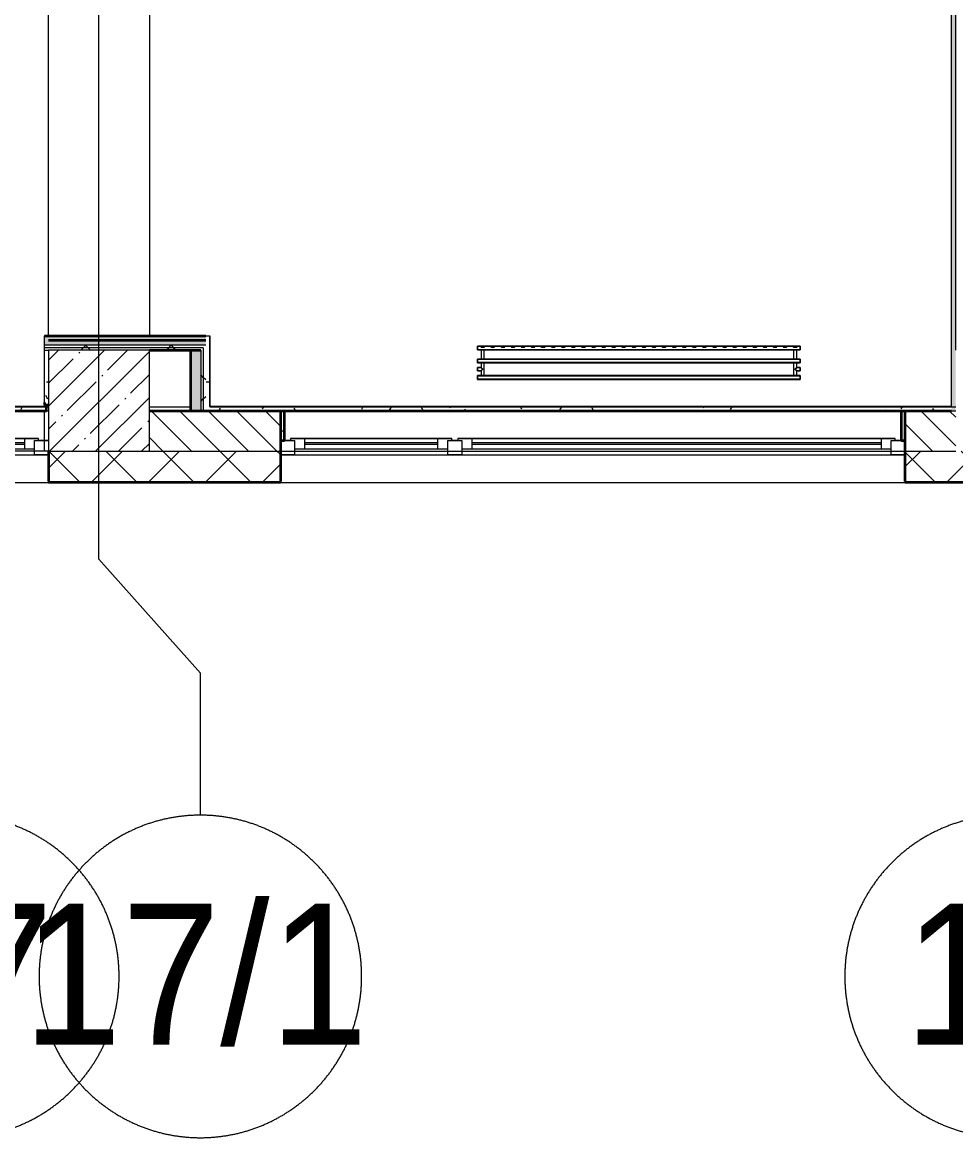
# Model space of a CAD drawing. Header units: millimetres. Extents: x 3914 to 443608, y -156176 to 78197.
# Drawn here: x 235744 to 240374, y -149484 to -143950 of the extents above; entities that cross this region are included whole.
import ezdxf

# ---------------------------------------------------------------- set-up
doc = ezdxf.new("R2010")
doc.units = ezdxf.units.MM
doc.linetypes.add('50_200_ШТРИХ_1Т_ш5_п1_п1_', pattern=[700, 500, -100, 0, -100])
for name, color, linetype, lineweight in [('A-FLOR', 7, 'Continuous', 9), ('A-GLAZ', 7, 'Continuous', 9), ('A-GLAZ-1', 7, 'Continuous', 5), ('A-WALL', 7, 'Continuous', 5), ('A-WALL-1', 7, 'Continuous', 35), ('I-WALL', 7, 'Continuous', 5), ('S-COLS', 7, 'Continuous', 9), ('S-COLS-1', 7, 'Continuous', 5), ('Оси', 7, 'Continuous', 9), ('Оси-1', 7, '50_200_ШТРИХ_1Т_ш5_п1_п1_', 9)]:
    doc.layers.add(name, color=color, linetype=linetype, lineweight=lineweight)
doc.layers.add('A-WALL-FNSH-1', color=9, linetype='Continuous', lineweight=5, true_color=0x808080)
doc.layers.add('M-EQPM-1', color=7, linetype='Continuous', lineweight=9, true_color=0xb2b2b2)
doc.styles.add('Arial', font='arial.ttf', dxfattribs={"width": 0.9, "height": 700})
pattern_1 = [(0, (174964.42, -145977.62), (243.84, 60.96), [20.117, -162.763, 20.117, -162.763, -975.36]), (0, (174964.42, -145977.62), (243.84, 60.96), [-365.76, 20.117, -345.643, 20.117, -162.763, -426.72]), (0, (174964.42, -145977.62), (243.84, 60.96), [-914.4, 20.117, -101.803, 20.117, -284.683]), (120, (175055.86, -145947.14), (-174.71291, 180.691634), [20.117, -162.763, 20.117, -162.763, -975.36]), (120, (175055.86, -145947.14), (-174.71291, 180.691634), [-365.76, 20.117, -345.643, 20.117, -162.763, -426.72]), (120, (175055.86, -145947.14), (-174.71291, 180.691634), [-914.4, 20.117, -101.803, 20.117, -284.683]), (240, (175086.34, -145825.22), (-69.12709, -241.651634), [20.117, -162.763, 20.117, -162.763, -975.36]), (240, (175086.34, -145825.22), (-69.12709, -241.651634), [-365.76, 20.117, -345.643, 20.117, -162.763, -426.72]), (240, (175086.34, -145825.22), (-69.12709, -241.651634), [-914.4, 20.117, -101.803, 20.117, -284.683])]
pattern_2 = [(45, (174964.42, -145977.62), (-212.132, 212.132), []), (135, (174964.42, -145977.62), (-212.132, -212.132), [])]

# ---------------------------------------------------------------- blocks, each defined once
blk = doc.blocks.new('radiator_prado_classic_z_tip_30_po exemplyaru - Classic Z Тип 30-500-V463-Объем проектирования 2 этажа')
at = {"layer": 'M-EQPM-1'}
for p, q in [((0, 228), (0, 210)), ((1600, 228), (0, 228)), ((0, 210), (0, 228)), ((0, 228), (12.5, 228)), ((12.5, 228), (37.5, 228)), ((37.5, 228), (12.5, 228)), ((12.5, 228), (37.5, 228)), ((12.5, 228), (17.5, 223)), ((12.5, 228), (17.5, 223)), ((32.5, 223), (17.5, 223)), ((17.5, 223), (32.5, 223)), ((32.5, 223), (37.5, 228)), ((37.5, 228), (32.5, 223)), ((37.5, 228), (62.5, 228)), ((62.5, 228), (87.5, 228)), ((87.5, 228), (62.5, 228)), ((62.5, 228), (87.5, 228)), ((62.5, 228), (67.5, 223)), ((62.5, 228), (67.5, 223)), ((82.5, 223), (67.5, 223)), ((67.5, 223), (82.5, 223)), ((82.5, 223), (87.5, 228)), ((87.5, 228), (82.5, 223)), ((87.5, 228), (112.5, 228)), ((112.5, 228), (137.5, 228)), ((137.5, 228), (112.5, 228)), ((112.5, 228), (137.5, 228)), ((112.5, 228), (117.5, 223)), ((112.5, 228), (117.5, 223)), ((132.5, 223), (117.5, 223)), ((117.5, 223), (132.5, 223)), ((132.5, 223), (137.5, 228)), ((137.5, 228), (132.5, 223)), ((137.5, 228), (162.5, 228)), ((162.5, 228), (187.5, 228)), ((187.5, 228), (162.5, 228)), ((162.5, 228), (187.5, 228)), ((162.5, 228), (167.5, 223)), ((162.5, 228), (167.5, 223)), ((182.5, 223), (167.5, 223)), ((167.5, 223), (182.5, 223)), ((182.5, 223), (187.5, 228)), ((187.5, 228), (182.5, 223)), ((187.5, 228), (212.5, 228)), ((212.5, 228), (237.5, 228)), ((237.5, 228), (212.5, 228)), ((212.5, 228), (237.5, 228)), ((212.5, 228), (217.5, 223)), ((212.5, 228), (217.5, 223)), ((232.5, 223), (217.5, 223)), ((217.5, 223), (232.5, 223)), ((232.5, 223), (237.5, 228)), ((237.5, 228), (232.5, 223)), ((237.5, 228), (262.5, 228)), ((262.5, 228), (287.5, 228)), ((287.5, 228), (262.5, 228)), ((262.5, 228), (287.5, 228)), ((262.5, 228), (267.5, 223)), ((262.5, 228), (267.5, 223)), ((282.5, 223), (267.5, 223)), ((267.5, 223), (282.5, 223)), ((282.5, 223), (287.5, 228)), ((287.5, 228), (282.5, 223)), ((287.5, 228), (312.5, 228)), ((337.5, 228), (312.5, 228)), ((312.5, 228), (337.5, 228)), ((312.5, 228), (317.5, 223)), ((312.5, 228), (317.5, 223)), ((312.7, 228), (337.5, 228)), ((332.5, 223), (317.5, 223)), ((317.5, 223), (332.5, 223)), ((332.5, 223), (337.5, 228)), ((337.5, 228), (332.5, 223)), ((337.5, 228), (362.5, 228)), ((362.5, 228), (387.5, 228)), ((387.5, 228), (362.5, 228)), ((362.5, 228), (387.5, 228)), ((362.5, 228), (367.5, 223)), ((362.5, 228), (367.5, 223)), ((382.5, 223), (367.5, 223)), ((367.5, 223), (382.5, 223)), ((382.5, 223), (387.5, 228)), ((387.5, 228), (382.5, 223)), ((387.5, 228), (412.5, 228)), ((412.5, 228), (437.5, 228)), ((437.5, 228), (412.5, 228)), ((412.5, 228), (437.5, 228)), ((412.5, 228), (417.5, 223)), ((412.5, 228), (417.5, 223)), ((432.5, 223), (417.5, 223)), ((417.5, 223), (432.5, 223)), ((432.5, 223), (437.5, 228)), ((437.5, 228), (432.5, 223)), ((437.5, 228), (462.5, 228)), ((462.5, 228), (487.5, 228)), ((487.5, 228), (462.5, 228)), ((462.5, 228), (487.5, 228)), ((462.5, 228), (467.5, 223)), ((462.5, 228), (467.5, 223)), ((482.5, 223), (467.5, 223)), ((467.5, 223), (482.5, 223)), ((482.5, 223), (487.5, 228)), ((487.5, 228), (482.5, 223)), ((487.5, 228), (512.5, 228)), ((512.5, 228), (537.5, 228)), ((537.5, 228), (512.5, 228)), ((512.5, 228), (537.5, 228)), ((512.5, 228), (517.5, 223)), ((512.5, 228), (517.5, 223)), ((532.5, 223), (517.5, 223)), ((517.5, 223), (532.5, 223)), ((532.5, 223), (537.5, 228)), ((537.5, 228), (532.5, 223)), ((537.5, 228), (562.5, 228)), ((562.5, 228), (587.5, 228)), ((587.5, 228), (562.5, 228)), ((562.5, 228), (587.5, 228)), ((562.5, 228), (567.5, 223)), ((562.5, 228), (567.5, 223)), ((582.5, 223), (567.5, 223)), ((567.5, 223), (582.5, 223)), ((582.5, 223), (587.5, 228)), ((587.5, 228), (582.5, 223)), ((587.5, 228), (612.5, 228)), ((612.5, 228), (637.5, 228)), ((637.5, 228), (612.5, 228)), ((612.5, 228), (637.5, 228)), ((612.5, 228), (617.5, 223)), ((612.5, 228), (617.5, 223)), ((632.5, 223), (617.5, 223)), ((617.5, 223), (632.5, 223)), ((632.5, 223), (637.5, 228)), ((637.5, 228), (632.5, 223)), ((637.5, 228), (662.5, 228)), ((662.5, 228), (687.5, 228)), ((687.5, 228), (662.5, 228)), ((662.5, 228), (687.5, 228)), ((662.5, 228), (667.5, 223)), ((662.5, 228), (667.5, 223)), ((682.5, 223), (667.5, 223)), ((667.5, 223), (682.5, 223)), ((682.5, 223), (687.5, 228)), ((687.5, 228), (682.5, 223)), ((687.5, 228), (712.5, 228)), ((712.5, 228), (737.5, 228)), ((737.5, 228), (712.5, 228)), ((712.5, 228), (737.5, 228)), ((712.5, 228), (717.5, 223)), ((712.5, 228), (717.5, 223)), ((732.5, 223), (717.5, 223)), ((717.5, 223), (732.5, 223)), ((732.5, 223), (737.5, 228)), ((737.5, 228), (732.5, 223)), ((737.5, 228), (762.5, 228)), ((762.5, 228), (787.5, 228)), ((787.5, 228), (762.5, 228)), ((762.5, 228), (787.5, 228)), ((762.5, 228), (767.5, 223)), ((762.5, 228), (767.5, 223)), ((782.5, 223), (767.5, 223)), ((767.5, 223), (782.5, 223)), ((782.5, 223), (787.5, 228)), ((787.5, 228), (782.5, 223)), ((787.5, 228), (812.5, 228)), ((812.5, 228), (837.5, 228)), ((837.5, 228), (812.5, 228)), ((812.5, 228), (837.5, 228)), ((812.5, 228), (817.5, 223)), ((812.5, 228), (817.5, 223)), ((832.5, 223), (817.5, 223)), ((817.5, 223), (832.5, 223)), ((832.5, 223), (837.5, 228)), ((837.5, 228), (832.5, 223)), ((837.5, 228), (862.5, 228)), ((862.5, 228), (887.5, 228)), ((887.5, 228), (862.5, 228)), ((862.5, 228), (887.5, 228)), ((862.5, 228), (867.5, 223)), ((862.5, 228), (867.5, 223)), ((882.5, 223), (867.5, 223)), ((867.5, 223), (882.5, 223)), ((882.5, 223), (887.5, 228)), ((887.5, 228), (882.5, 223)), ((887.5, 228), (912.5, 228)), ((912.5, 228), (937.5, 228)), ((937.5, 228), (912.5, 228)), ((912.5, 228), (937.5, 228)), ((912.5, 228), (917.5, 223)), ((912.5, 228), (917.5, 223)), ((932.5, 223), (917.5, 223)), ((917.5, 223), (932.5, 223)), ((932.5, 223), (937.5, 228)), ((937.5, 228), (932.5, 223)), ((937.5, 228), (962.5, 228)), ((962.5, 228), (987.5, 228)), ((987.5, 228), (962.5, 228)), ((962.5, 228), (987.5, 228)), ((962.5, 228), (967.5, 223)), ((962.5, 228), (967.5, 223)), ((982.5, 223), (967.5, 223)), ((967.5, 223), (982.5, 223)), ((982.5, 223), (987.5, 228)), ((987.5, 228), (982.5, 223)), ((987.5, 228), (1012.5, 228)), ((1012.5, 228), (1037.5, 228)), ((1037.5, 228), (1012.5, 228)), ((1012.5, 228), (1037.5, 228)), ((1012.5, 228), (1017.5, 223)), ((1012.5, 228), (1017.5, 223)), ((1032.5, 223), (1017.5, 223)), ((1017.5, 223), (1032.5, 223)), ((1032.5, 223), (1037.5, 228)), ((1037.5, 228), (1032.5, 223)), ((1037.5, 228), (1062.5, 228)), ((1062.5, 228), (1087.5, 228)), ((1087.5, 228), (1062.5, 228)), ((1062.5, 228), (1087.5, 228)), ((1062.5, 228), (1067.5, 223)), ((1062.5, 228), (1067.5, 223)), ((1082.5, 223), (1067.5, 223)), ((1067.5, 223), (1082.5, 223)), ((1082.5, 223), (1087.5, 228)), ((1087.5, 228), (1082.5, 223)), ((1087.5, 228), (1112.5, 228)), ((1112.5, 228), (1137.5, 228)), ((1137.5, 228), (1112.5, 228)), ((1112.5, 228), (1137.5, 228)), ((1112.5, 228), (1117.5, 223)), ((1112.5, 228), (1117.5, 223)), ((1132.5, 223), (1117.5, 223)), ((1117.5, 223), (1132.5, 223)), ((1132.5, 223), (1137.5, 228)), ((1137.5, 228), (1132.5, 223)), ((1137.5, 228), (1162.5, 228)), ((1162.5, 228), (1187.5, 228)), ((1187.5, 228), (1162.5, 228)), ((1162.5, 228), (1187.5, 228)), ((1162.5, 228), (1167.5, 223)), ((1162.5, 228), (1167.5, 223)), ((1182.5, 223), (1167.5, 223)), ((1167.5, 223), (1182.5, 223)), ((1182.5, 223), (1187.5, 228)), ((1187.5, 228), (1182.5, 223)), ((1187.5, 228), (1212.5, 228)), ((1212.5, 228), (1237.5, 228)), ((1237.5, 228), (1212.5, 228)), ((1212.5, 228), (1237.5, 228)), ((1212.5, 228), (1217.5, 223)), ((1212.5, 228), (1217.5, 223)), ((1232.5, 223), (1217.5, 223)), ((1217.5, 223), (1232.5, 223)), ((1232.5, 223), (1237.5, 228)), ((1237.5, 228), (1232.5, 223)), ((1237.5, 228), (1262.5, 228)), ((1262.5, 228), (1287.5, 228)), ((1287.5, 228), (1262.5, 228)), ((1262.5, 228), (1287.5, 228)), ((1262.5, 228), (1267.5, 223)), ((1262.5, 228), (1267.5, 223)), ((1282.5, 223), (1267.5, 223)), ((1267.5, 223), (1282.5, 223)), ((1282.5, 223), (1287.5, 228)), ((1287.5, 228), (1282.5, 223)), ((1287.5, 228), (1312.5, 228)), ((1312.5, 228), (1337.5, 228)), ((1337.5, 228), (1312.5, 228)), ((1312.5, 228), (1337.5, 228)), ((1312.5, 228), (1317.5, 223)), ((1312.5, 228), (1317.5, 223)), ((1332.5, 223), (1317.5, 223)), ((1317.5, 223), (1332.5, 223)), ((1332.5, 223), (1337.5, 228)), ((1337.5, 228), (1332.5, 223)), ((1337.5, 228), (1362.5, 228)), ((1362.5, 228), (1387.5, 228)), ((1387.5, 228), (1362.5, 228)), ((1362.5, 228), (1387.5, 228)), ((1362.5, 228), (1367.5, 223)), ((1362.5, 228), (1367.5, 223)), ((1382.5, 223), (1367.5, 223)), ((1367.5, 223), (1382.5, 223)), ((1382.5, 223), (1387.5, 228)), ((1387.5, 228), (1382.5, 223)), ((1387.5, 228), (1412.5, 228)), ((1412.5, 228), (1437.5, 228)), ((1437.5, 228), (1412.5, 228)), ((1412.5, 228), (1437.5, 228)), ((1412.5, 228), (1417.5, 223)), ((1412.5, 228), (1417.5, 223)), ((1432.5, 223), (1417.5, 223)), ((1417.5, 223), (1432.5, 223)), ((1432.5, 223), (1437.5, 228)), ((1437.5, 228), (1432.5, 223)), ((1437.5, 228), (1462.5, 228)), ((1462.5, 228), (1487.5, 228)), ((1487.5, 228), (1462.5, 228)), ((1462.5, 228), (1487.5, 228)), ((1462.5, 228), (1467.5, 223)), ((1462.5, 228), (1467.5, 223)), ((1482.5, 223), (1467.5, 223)), ((1467.5, 223), (1482.5, 223)), ((1482.5, 223), (1487.5, 228)), ((1487.5, 228), (1482.5, 223)), ((1487.5, 228), (1512.5, 228)), ((1512.5, 228), (1537.5, 228)), ((1537.5, 228), (1512.5, 228)), ((1512.5, 228), (1537.5, 228)), ((1512.5, 228), (1517.5, 223)), ((1512.5, 228), (1517.5, 223)), ((1532.5, 223), (1517.5, 223)), ((1517.5, 223), (1532.5, 223)), ((1532.5, 223), (1537.5, 228)), ((1537.5, 228), (1532.5, 223)), ((1537.5, 228), (1562.5, 228)), ((1562.5, 228), (1587.5, 228)), ((1587.5, 228), (1562.5, 228)), ((1562.5, 228), (1587.5, 228)), ((1562.5, 228), (1567.5, 223)), ((1562.5, 228), (1567.5, 223)), ((1582.5, 223), (1567.5, 223)), ((1567.5, 223), (1582.5, 223)), ((1582.5, 223), (1587.5, 228)), ((1587.5, 228), (1582.5, 223)), ((1587.5, 228), (1600, 228)), ((1600, 210), (1600, 228)), ((1600, 228), (1600, 210)), ((0, 210), (1600, 210)), ((17.8, 210), (0, 210)), ((17.5, 210), (17.5, 164)), ((17.5, 210), (17.5, 164)), ((17.8, 210), (17.5, 210)), ((17.5, 210), (17.8, 210)), ((17.8, 210), (17.5, 210)), ((17.5, 210), (32.5, 210)), ((19.7, 210), (17.8, 210)), ((17.8, 210), (32.2, 210)), ((18.5, 210), (17.8, 210)), ((19.7, 210), (18.5, 210)), ((21.2, 210), (19.7, 210)), ((21.2, 210), (19.7, 210)), ((23.1, 210), (21.2, 210)), ((32.2, 210), (21.2, 210)), ((25, 210), (23.1, 210)), ((26.9, 210), (25, 210)), ((28.7, 210), (26.9, 210)), ((30.3, 210), (28.7, 210)), ((31.5, 210), (30.3, 210)), ((32.2, 210), (31.5, 210)), ((32.5, 210), (32.2, 210)), ((32.2, 210), (32.5, 210)), ((32.5, 210), (32.2, 210)), ((1567.8, 210), (32.2, 210)), ((32.5, 164), (32.5, 210)), ((32.5, 164), (32.5, 210)), ((1567.5, 210), (1567.5, 164)), ((1567.5, 210), (1567.5, 164)), ((1567.8, 210), (1567.5, 210)), ((1567.5, 210), (1582.5, 210)), ((1567.8, 210), (1567.5, 210)), ((1567.5, 210), (1567.8, 210)), ((1582.2, 210), (1567.8, 210)), ((1568.5, 210), (1567.8, 210)), ((1567.8, 210), (1569.7, 210)), ((1569.7, 210), (1568.5, 210)), ((1573.1, 210), (1569.7, 210)), ((1569.7, 210), (1573.1, 210)), ((1578.7, 210), (1573.1, 210)), ((1573.1, 210), (1576.9, 210)), ((1576.9, 210), (1578.7, 210)), ((1580.3, 210), (1578.7, 210)), ((1578.7, 210), (1581.5, 210)), ((1581.5, 210), (1580.3, 210)), ((1582.2, 210), (1581.5, 210)), ((1581.5, 210), (1582.2, 210)), ((1582.5, 210), (1582.2, 210)), ((1582.5, 210), (1582.2, 210)), ((1582.2, 210), (1582.5, 210)), ((1600, 210), (1582.2, 210)), ((1582.5, 164), (1582.5, 210)), ((1582.5, 164), (1582.5, 210)), ((1600, 164), (0, 164)), ((0, 164), (0, 146)), ((0, 146), (0, 164)), ((0, 164), (17.8, 164)), ((0, 146), (1600, 146)), ((18.5, 146), (0, 146)), ((17.5, 121.5), (0, 121.5)), ((17.5, 121.5), (0, 121.5)), ((0, 121.5), (0, 120.5)), ((0, 106.5), (0, 121.5)), ((0, 120.5), (0, 107.5)), ((0, 120.5), (0, 119.3)), ((0, 114), (0, 120.5)), ((0, 120.5), (0, 120.5)), ((0, 119.3), (0, 117.8)), ((0, 117.8), (0, 114)), ((0, 114), (0, 110.3)), ((0, 107.5), (0, 114)), ((17.8, 164), (17.5, 164)), ((17.5, 164), (17.8, 164)), ((17.8, 164), (17.5, 164)), ((17.5, 164), (32.5, 164)), ((17.5, 146), (17.5, 121.5)), ((17.5, 146), (17.5, 121.5)), ((17.5, 146), (18.5, 146)), ((18.5, 146), (17.5, 146)), ((17.5, 146), (18.5, 146)), ((32.5, 146), (17.5, 146)), ((19.7, 164), (17.8, 164)), ((17.8, 164), (18.5, 164)), ((18.5, 164), (17.8, 164)), ((18.5, 164), (19.7, 164)), ((19.7, 164), (18.5, 164)), ((18.5, 146), (19.7, 146)), ((32.2, 146), (18.5, 146)), ((18.5, 146), (19.7, 146)), ((25, 164), (19.7, 164)), ((19.7, 164), (32.2, 164)), ((21.2, 164), (19.7, 164)), ((19.7, 146), (21.2, 146)), ((19.7, 146), (21.2, 146)), ((21.2, 146), (31.5, 146)), ((23.1, 164), (21.2, 164)), ((21.2, 146), (23.1, 146)), ((25, 164), (23.1, 164)), ((23.1, 146), (25, 146)), ((26.9, 164), (25, 164)), ((26.9, 164), (25, 164)), ((25, 146), (26.9, 146)), ((28.7, 164), (26.9, 164)), ((28.7, 164), (26.9, 164)), ((26.9, 146), (28.7, 146)), ((30.3, 164), (28.7, 164)), ((30.3, 164), (28.7, 164)), ((28.7, 146), (30.3, 146)), ((32.2, 164), (30.3, 164)), ((31.5, 164), (30.3, 164)), ((30.3, 146), (31.5, 146)), ((32.2, 164), (31.5, 164)), ((31.5, 146), (32.2, 146)), ((31.5, 146), (32.2, 146)), ((32.5, 164), (32.2, 164)), ((32.2, 164), (32.5, 164)), ((32.5, 164), (32.2, 164)), ((32.2, 164), (1567.8, 164)), ((32.2, 146), (32.5, 146)), ((32.5, 146), (32.2, 146)), ((32.2, 146), (32.5, 146)), ((1567.8, 146), (32.2, 146)), ((32.5, 82), (32.5, 146)), ((32.5, 82), (32.5, 146)), ((1567.8, 164), (1567.5, 164)), ((1567.5, 164), (1582.5, 164)), ((1567.8, 164), (1567.5, 164)), ((1567.5, 164), (1567.8, 164)), ((1567.5, 146), (1567.5, 82)), ((1567.5, 146), (1567.5, 82)), ((1567.5, 146), (1567.8, 146)), ((1582.5, 146), (1567.5, 146)), ((1567.5, 146), (1567.8, 146)), ((1567.8, 146), (1567.5, 146)), ((1568.5, 164), (1567.8, 164)), ((1581.5, 164), (1567.8, 164)), ((1567.8, 164), (1582.2, 164)), ((1567.8, 146), (1580.3, 146)), ((1567.8, 146), (1581.5, 146)), ((1581.5, 146), (1567.8, 146)), ((1569.7, 164), (1568.5, 164)), ((1582.2, 164), (1569.7, 164)), ((1580.3, 146), (1581.5, 146)), ((1582.2, 164), (1581.5, 164)), ((1581.5, 146), (1582.5, 146)), ((1581.5, 146), (1582.5, 146)), ((1582.5, 146), (1581.5, 146)), ((1600, 146), (1581.5, 146)), ((1582.5, 164), (1582.2, 164)), ((1582.5, 164), (1582.2, 164)), ((1582.2, 164), (1582.5, 164)), ((1582.2, 164), (1600, 164)), ((1582.5, 121.5), (1582.5, 146)), ((1582.5, 121.5), (1582.5, 146)), ((1600, 121.5), (1582.5, 121.5)), ((1600, 121.5), (1582.5, 121.5)), ((1600, 146), (1600, 164)), ((1600, 164), (1600, 146)), ((1600, 121.5), (1600, 106.5)), ((1600, 120.5), (1600, 121.5)), ((1600, 121.5), (1600, 120.5)), ((1600, 120.5), (1600, 121.5)), ((1600, 107.5), (1600, 120.5)), ((1600, 120.5), (1600, 107.5)), ((1600, 112.1), (1600, 120.5)), ((1600, 107.5), (1600, 112.1)), ((0, 110.3), (0, 108.7)), ((0, 108.7), (0, 107.5)), ((0, 107.5), (0, 106.5)), ((0, 107.5), (0, 107.5)), ((0, 106.5), (17.5, 106.5)), ((0, 106.5), (17.5, 106.5)), ((1600, 82), (0, 82)), ((0, 82), (0, 64)), ((0, 64), (0, 82)), ((0, 82), (18.5, 82)), ((1600, 64), (0, 64)), ((0, 64), (1600, 64)), ((17.5, 106.5), (17.5, 82)), ((17.5, 106.5), (17.5, 82)), ((18.5, 82), (17.5, 82)), ((17.5, 82), (18.5, 82)), ((18.5, 82), (17.5, 82)), ((17.5, 82), (32.5, 82)), ((30.3, 82), (18.5, 82)), ((18.5, 82), (32.2, 82)), ((19.7, 82), (18.5, 82)), ((21.2, 82), (19.7, 82)), ((23.1, 82), (21.2, 82)), ((25, 82), (23.1, 82)), ((26.9, 82), (25, 82)), ((28.7, 82), (26.9, 82)), ((30.3, 82), (28.7, 82)), ((31.5, 82), (30.3, 82)), ((31.5, 82), (30.3, 82)), ((32.2, 82), (31.5, 82)), ((32.2, 82), (31.5, 82)), ((32.5, 82), (32.2, 82)), ((32.2, 82), (32.5, 82)), ((32.5, 82), (32.2, 82)), ((32.2, 82), (1567.8, 82)), ((1567.8, 82), (1567.5, 82)), ((1567.5, 82), (1582.5, 82)), ((1567.8, 82), (1567.5, 82)), ((1567.5, 82), (1567.8, 82)), ((1568.5, 82), (1567.8, 82)), ((1581.5, 82), (1567.8, 82)), ((1567.8, 82), (1568.5, 82)), ((1581.5, 82), (1568.5, 82)), ((1568.5, 82), (1573.1, 82)), ((1573.1, 82), (1576.9, 82)), ((1576.9, 82), (1581.5, 82)), ((1582.5, 82), (1581.5, 82)), ((1582.5, 82), (1581.5, 82)), ((1581.5, 82), (1582.5, 82)), ((1581.5, 82), (1600, 82)), ((1582.5, 82), (1582.5, 106.5)), ((1582.5, 106.5), (1600, 106.5)), ((1582.5, 82), (1582.5, 106.5)), ((1582.5, 106.5), (1600, 106.5)), ((1600, 106.5), (1600, 107.5)), ((1600, 107.5), (1600, 106.5)), ((1600, 106.5), (1600, 107.5)), ((1600, 64), (1600, 82)), ((1600, 82), (1600, 64))]:
    blk.add_line(p, q, dxfattribs=at)
for points, knots in [([(18.5, 120.5), (18.4, 120.6), (18.3, 120.7), (18.1, 120.9), (17.9, 121.1), (17.8, 121.2), (17.7, 121.3), (17.5, 121.5), (17.5, 121.5), (17.5, 121.5)], [0.7142857, 0.7142857, 0.7142857, 0.7142857, 0.75, 0.7857143, 0.8214286, 0.8571429, 0.8928571, 0.9285714, 1, 1, 1, 1]), ([(17.5, 121.5), (17.5, 121.5), (17.5, 121.5), (17.7, 121.3), (17.8, 121.2), (17.9, 121.1), (18.1, 120.9), (18.3, 120.7), (18.4, 120.6), (18.5, 120.5)], [0, 0, 0, 0, 0.0714286, 0.1071429, 0.1428571, 0.1785714, 0.2142857, 0.25, 0.2857143, 0.2857143, 0.2857143, 0.2857143]), ([(17.5, 121.5), (17.5, 121.5), (17.5, 121.5), (17.7, 121.3), (17.8, 121.2), (17.9, 121.1), (18.1, 120.9), (18.3, 120.7), (18.4, 120.6), (18.5, 120.5)], [0, 0, 0, 0, 0.0714286, 0.1071429, 0.1428571, 0.1785714, 0.2142857, 0.25, 0.2857143, 0.2857143, 0.2857143, 0.2857143]), ([(25, 114), (24.5, 114.5), (23.6, 115.4), (22.4, 116.6), (21.6, 117.4), (21.1, 117.9), (20.8, 118.2), (20.5, 118.5), (20.2, 118.8), (19.8, 119.1), (19.6, 119.4), (19.3, 119.7), (19, 120), (18.7, 120.3), (18.5, 120.5), (18.3, 120.7), (18.1, 120.9), (17.9, 121.1), (17.8, 121.2), (17.7, 121.3), (17.5, 121.5), (17.5, 121.5), (17.5, 121.5)], [0, 0, 0, 0, 0.142857, 0.285714, 0.357143, 0.392857, 0.428571, 0.464286, 0.5, 0.535714, 0.571429, 0.607143, 0.642857, 0.678571, 0.714286, 0.75, 0.785714, 0.821429, 0.857143, 0.892857, 0.928571, 1, 1, 1, 1]), ([(17.5, 106.5), (17.5, 106.5), (17.5, 106.5), (17.7, 106.7), (17.8, 106.8), (17.9, 106.9), (18.1, 107.1), (18.3, 107.3), (18.5, 107.5), (18.7, 107.7), (19, 108), (19.3, 108.3), (19.6, 108.6), (19.8, 108.9), (20.3, 109.3), (20.7, 109.7), (21.1, 110.1), (21.6, 110.6), (22.4, 111.4), (23.6, 112.6), (24.5, 113.5), (25, 114)], [0, 0, 0, 0, 0.071429, 0.107143, 0.142857, 0.178571, 0.214286, 0.25, 0.285714, 0.321429, 0.357143, 0.392857, 0.428571, 0.464286, 0.5, 0.571429, 0.607143, 0.642857, 0.714286, 0.857143, 1, 1, 1, 1]), ([(22.1, 116.9), (21.9, 117.1), (21.6, 117.4), (21.1, 117.9), (20.8, 118.2), (20.5, 118.5), (20.2, 118.8), (19.9, 119.2), (19.7, 119.3), (19.6, 119.4)], [0.2857143, 0.2857143, 0.2857143, 0.2857143, 0.3571429, 0.3928571, 0.4285714, 0.4642857, 0.5, 0.5357143, 0.5714286, 0.5714286, 0.5714286, 0.5714286]), ([(19.6, 119.4), (19.7, 119.3), (19.9, 119.2), (20.3, 118.7), (20.7, 118.3), (21.1, 117.9), (21.6, 117.4), (21.9, 117.1), (22.1, 116.9)], [0.4285714, 0.4285714, 0.4285714, 0.4285714, 0.4642857, 0.5, 0.5714286, 0.6071429, 0.6428571, 0.7142857, 0.7142857, 0.7142857, 0.7142857]), ([(19.6, 119.4), (19.7, 119.3), (19.8, 119.1), (20.3, 118.7), (20.7, 118.3), (21.1, 117.9), (21.6, 117.4), (21.9, 117.1), (22.1, 116.9)], [0.4285714, 0.4285714, 0.4285714, 0.4285714, 0.4642857, 0.5, 0.5714286, 0.6071429, 0.6428571, 0.7142857, 0.7142857, 0.7142857, 0.7142857]), ([(19.6, 108.6), (19.7, 108.7), (19.9, 108.8), (20.3, 109.3), (20.7, 109.7), (21.1, 110.1), (21.6, 110.6), (21.9, 110.9), (22.1, 111.1)], [0.4285714, 0.4285714, 0.4285714, 0.4285714, 0.4642857, 0.5, 0.5714286, 0.6071429, 0.6428571, 0.7142857, 0.7142857, 0.7142857, 0.7142857]), ([(22.1, 111.1), (21.9, 110.9), (21.6, 110.6), (21.1, 110.1), (20.8, 109.8), (20.5, 109.5), (20.2, 109.2), (19.9, 108.8), (19.7, 108.7), (19.6, 108.6)], [0.2857143, 0.2857143, 0.2857143, 0.2857143, 0.3571429, 0.3928571, 0.4285714, 0.4642857, 0.5, 0.5357143, 0.5714286, 0.5714286, 0.5714286, 0.5714286]), ([(22.1, 111.1), (21.9, 110.9), (21.6, 110.6), (21.1, 110.1), (20.8, 109.8), (20.5, 109.5), (20.2, 109.2), (19.8, 108.9), (19.7, 108.7), (19.6, 108.6)], [0.2857143, 0.2857143, 0.2857143, 0.2857143, 0.3571429, 0.3928571, 0.4285714, 0.4642857, 0.5, 0.5357143, 0.5714286, 0.5714286, 0.5714286, 0.5714286]), ([(1575, 114), (1575.5, 114.5), (1576.4, 115.4), (1577.6, 116.6), (1578.4, 117.4), (1578.9, 117.9), (1579.2, 118.2), (1579.5, 118.5), (1579.8, 118.8), (1580.1, 119.2), (1580.4, 119.4), (1580.7, 119.7), (1581, 120), (1581.3, 120.3), (1581.5, 120.5), (1581.7, 120.7), (1581.9, 120.9), (1582.1, 121.1), (1582.2, 121.2), (1582.3, 121.3), (1582.5, 121.5), (1582.5, 121.5), (1582.5, 121.5)], [0, 0, 0, 0, 0.142857, 0.285714, 0.357143, 0.392857, 0.428571, 0.464286, 0.5, 0.535714, 0.571429, 0.607143, 0.642857, 0.678571, 0.714286, 0.75, 0.785714, 0.821429, 0.857143, 0.892857, 0.928571, 1, 1, 1, 1]), ([(1582.5, 106.5), (1582.5, 106.5), (1582.5, 106.5), (1582.3, 106.7), (1582.2, 106.8), (1582.1, 106.9), (1581.9, 107.1), (1581.7, 107.3), (1581.5, 107.5), (1581.3, 107.7), (1581, 108), (1580.7, 108.3), (1580.4, 108.6), (1580.1, 108.8), (1579.7, 109.3), (1579.3, 109.7), (1578.9, 110.1), (1578.4, 110.6), (1577.6, 111.4), (1576.4, 112.6), (1575.5, 113.5), (1575, 114)], [0, 0, 0, 0, 0.071429, 0.107143, 0.142857, 0.178571, 0.214286, 0.25, 0.285714, 0.321429, 0.357143, 0.392857, 0.428571, 0.464286, 0.5, 0.571429, 0.607143, 0.642857, 0.714286, 0.857143, 1, 1, 1, 1]), ([(1579.2, 118.2), (1579.1, 118.1), (1578.9, 117.9), (1578.4, 117.4), (1578.1, 117.1), (1577.9, 116.9)], [0.5714286, 0.5714286, 0.5714286, 0.5714286, 0.6071429, 0.6428571, 0.7142857, 0.7142857, 0.7142857, 0.7142857]), ([(1579.2, 118.2), (1579.1, 118.1), (1578.9, 117.9), (1578.4, 117.4), (1578.1, 117.1), (1577.9, 116.9)], [0.5714286, 0.5714286, 0.5714286, 0.5714286, 0.6071429, 0.6428571, 0.7142857, 0.7142857, 0.7142857, 0.7142857]), ([(1577.9, 116.9), (1578.1, 117.1), (1578.4, 117.4), (1578.9, 117.9), (1579.1, 118.1), (1579.2, 118.2)], [0.2857143, 0.2857143, 0.2857143, 0.2857143, 0.3571429, 0.3928571, 0.4285714, 0.4285714, 0.4285714, 0.4285714]), ([(1577.9, 111.1), (1578.1, 110.9), (1578.4, 110.6), (1578.9, 110.1), (1579.2, 109.8), (1579.5, 109.5), (1579.8, 109.2), (1580.1, 108.8), (1580.3, 108.7), (1580.4, 108.6)], [0.2857143, 0.2857143, 0.2857143, 0.2857143, 0.3571429, 0.3928571, 0.4285714, 0.4642857, 0.5, 0.5357143, 0.5714286, 0.5714286, 0.5714286, 0.5714286]), ([(1577.9, 111.1), (1578.1, 110.9), (1578.4, 110.6), (1578.9, 110.1), (1579.2, 109.8), (1579.5, 109.5), (1579.8, 109.2), (1580.1, 108.8), (1580.3, 108.7), (1580.4, 108.6)], [0.2857143, 0.2857143, 0.2857143, 0.2857143, 0.3571429, 0.3928571, 0.4285714, 0.4642857, 0.5, 0.5357143, 0.5714286, 0.5714286, 0.5714286, 0.5714286]), ([(1580.4, 108.6), (1580.3, 108.7), (1580.1, 108.8), (1579.7, 109.3), (1579.3, 109.7), (1578.9, 110.1), (1578.4, 110.6), (1578.1, 110.9), (1577.9, 111.1)], [0.4285714, 0.4285714, 0.4285714, 0.4285714, 0.4642857, 0.5, 0.5714286, 0.6071429, 0.6428571, 0.7142857, 0.7142857, 0.7142857, 0.7142857]), ([(1580.4, 119.4), (1580.3, 119.3), (1580.1, 119.2), (1579.7, 118.7), (1579.4, 118.4), (1579.2, 118.2)], [0.4285714, 0.4285714, 0.4285714, 0.4285714, 0.4642857, 0.5, 0.5714286, 0.5714286, 0.5714286, 0.5714286]), ([(1580.4, 119.4), (1580.3, 119.3), (1580.1, 119.2), (1579.7, 118.7), (1579.4, 118.4), (1579.2, 118.2)], [0.4285714, 0.4285714, 0.4285714, 0.4285714, 0.4642857, 0.5, 0.5714286, 0.5714286, 0.5714286, 0.5714286]), ([(1582.5, 121.5), (1582.5, 121.5), (1582.5, 121.5), (1582.3, 121.3), (1582.2, 121.2), (1582.1, 121.1), (1581.9, 120.9), (1581.7, 120.7), (1581.6, 120.6), (1581.5, 120.5)], [0, 0, 0, 0, 0.0714286, 0.1071429, 0.1428571, 0.1785714, 0.2142857, 0.25, 0.2857143, 0.2857143, 0.2857143, 0.2857143]), ([(1582.5, 121.5), (1582.5, 121.5), (1582.5, 121.5), (1582.3, 121.3), (1582.2, 121.2), (1582.1, 121.1), (1581.9, 120.9), (1581.7, 120.7), (1581.6, 120.6), (1581.5, 120.5)], [0, 0, 0, 0, 0.0714286, 0.1071429, 0.1428571, 0.1785714, 0.2142857, 0.25, 0.2857143, 0.2857143, 0.2857143, 0.2857143]), ([(1581.5, 120.5), (1581.6, 120.6), (1581.7, 120.7), (1581.9, 120.9), (1582.1, 121.1), (1582.2, 121.2), (1582.3, 121.3), (1582.5, 121.5), (1582.5, 121.5), (1582.5, 121.5)], [0.7142857, 0.7142857, 0.7142857, 0.7142857, 0.75, 0.7857143, 0.8214286, 0.8571429, 0.8928571, 0.9285714, 1, 1, 1, 1]), ([(17.5, 106.5), (17.5, 106.5), (17.5, 106.5), (17.7, 106.7), (17.8, 106.8), (17.9, 106.9), (18.1, 107.1), (18.3, 107.3), (18.4, 107.4), (18.5, 107.5)], [0, 0, 0, 0, 0.0714286, 0.1071429, 0.1428571, 0.1785714, 0.2142857, 0.25, 0.2857143, 0.2857143, 0.2857143, 0.2857143]), ([(18.5, 107.5), (18.4, 107.4), (18.3, 107.3), (18.1, 107.1), (17.9, 106.9), (17.8, 106.8), (17.7, 106.7), (17.5, 106.5), (17.5, 106.5), (17.5, 106.5)], [0.7142857, 0.7142857, 0.7142857, 0.7142857, 0.75, 0.7857143, 0.8214286, 0.8571429, 0.8928571, 0.9285714, 1, 1, 1, 1]), ([(18.5, 107.5), (18.4, 107.4), (18.3, 107.3), (18.1, 107.1), (17.9, 106.9), (17.8, 106.8), (17.7, 106.7), (17.5, 106.5), (17.5, 106.5), (17.5, 106.5)], [0.7142857, 0.7142857, 0.7142857, 0.7142857, 0.75, 0.7857143, 0.8214286, 0.8571429, 0.8928571, 0.9285714, 1, 1, 1, 1]), ([(1581.5, 107.5), (1581.6, 107.4), (1581.7, 107.3), (1581.9, 107.1), (1582.1, 106.9), (1582.2, 106.8), (1582.3, 106.7), (1582.5, 106.5), (1582.5, 106.5), (1582.5, 106.5)], [0.7142857, 0.7142857, 0.7142857, 0.7142857, 0.75, 0.7857143, 0.8214286, 0.8571429, 0.8928571, 0.9285714, 1, 1, 1, 1]), ([(1581.5, 107.5), (1581.6, 107.4), (1581.7, 107.3), (1581.9, 107.1), (1582.1, 106.9), (1582.2, 106.8), (1582.3, 106.7), (1582.5, 106.5), (1582.5, 106.5), (1582.5, 106.5)], [0.7142857, 0.7142857, 0.7142857, 0.7142857, 0.75, 0.7857143, 0.8214286, 0.8571429, 0.8928571, 0.9285714, 1, 1, 1, 1]), ([(1582.5, 106.5), (1582.5, 106.5), (1582.5, 106.5), (1582.3, 106.7), (1582.2, 106.8), (1582.1, 106.9), (1581.9, 107.1), (1581.7, 107.3), (1581.6, 107.4), (1581.5, 107.5)], [0, 0, 0, 0, 0.0714286, 0.1071429, 0.1428571, 0.1785714, 0.2142857, 0.25, 0.2857143, 0.2857143, 0.2857143, 0.2857143])]:
    blk.add_open_spline(points, degree=3, knots=knots, dxfattribs=at)
for points in [[(19.6, 119.4), (19.5, 119.5), (19.3, 119.7), (19, 120), (18.7, 120.3), (18.6, 120.4), (18.5, 120.5)], [(18.5, 120.5), (18.6, 120.4), (18.7, 120.3), (19, 120), (19.3, 119.7), (19.5, 119.5), (19.6, 119.4)], [(18.5, 120.5), (18.6, 120.4), (18.7, 120.3), (19, 120), (19.3, 119.7), (19.5, 119.5), (19.6, 119.4)], [(25, 114), (24.5, 114.5), (23.6, 115.4), (22.6, 116.4), (22.1, 116.9)], [(22.1, 116.9), (22.6, 116.4), (23.6, 115.4), (24.5, 114.5), (25, 114)], [(22.1, 116.9), (22.6, 116.4), (23.6, 115.4), (24.5, 114.5), (25, 114)], [(22.1, 111.1), (22.6, 111.6), (23.6, 112.6), (24.5, 113.5), (25, 114)], [(25, 114), (24.5, 113.5), (23.6, 112.6), (22.6, 111.6), (22.1, 111.1)], [(25, 114), (24.5, 113.5), (23.6, 112.6), (22.6, 111.6), (22.1, 111.1)], [(1577.9, 116.9), (1577.4, 116.4), (1576.4, 115.4), (1575.5, 114.5), (1575, 114)], [(1577.9, 116.9), (1577.4, 116.4), (1576.4, 115.4), (1575.5, 114.5), (1575, 114)], [(1575, 114), (1575.5, 114.5), (1576.4, 115.4), (1577.4, 116.4), (1577.9, 116.9)], [(1575, 114), (1575.5, 113.5), (1576.4, 112.6), (1577.4, 111.6), (1577.9, 111.1)], [(1575, 114), (1575.5, 113.5), (1576.4, 112.6), (1577.4, 111.6), (1577.9, 111.1)], [(1577.9, 111.1), (1577.4, 111.6), (1576.4, 112.6), (1575.5, 113.5), (1575, 114)], [(1579.2, 118.2), (1579.3, 118.3), (1579.5, 118.5), (1579.8, 118.8), (1580.1, 119.2), (1580.3, 119.3), (1580.4, 119.4)], [(1581.5, 120.5), (1581.4, 120.4), (1581.3, 120.3), (1581, 120), (1580.7, 119.7), (1580.5, 119.5), (1580.4, 119.4)], [(1581.5, 120.5), (1581.4, 120.4), (1581.3, 120.3), (1581, 120), (1580.7, 119.7), (1580.5, 119.5), (1580.4, 119.4)], [(1580.4, 119.4), (1580.5, 119.5), (1580.7, 119.7), (1581, 120), (1581.3, 120.3), (1581.4, 120.4), (1581.5, 120.5)], [(18.5, 107.5), (18.6, 107.6), (18.7, 107.7), (19, 108), (19.3, 108.3), (19.5, 108.5), (19.6, 108.6)], [(19.6, 108.6), (19.5, 108.5), (19.3, 108.3), (19, 108), (18.7, 107.7), (18.6, 107.6), (18.5, 107.5)], [(19.6, 108.6), (19.5, 108.5), (19.3, 108.3), (19, 108), (18.7, 107.7), (18.6, 107.6), (18.5, 107.5)], [(1580.4, 108.6), (1580.5, 108.5), (1580.7, 108.3), (1581, 108), (1581.3, 107.7), (1581.4, 107.6), (1581.5, 107.5)], [(1580.4, 108.6), (1580.5, 108.5), (1580.7, 108.3), (1581, 108), (1581.3, 107.7), (1581.4, 107.6), (1581.5, 107.5)], [(1581.5, 107.5), (1581.4, 107.6), (1581.3, 107.7), (1581, 108), (1580.7, 108.3), (1580.5, 108.5), (1580.4, 108.6)]]:
    blk.add_open_spline(points, degree=3, dxfattribs=at)
blk = doc.blocks.new('BSC_Колонна _Прямоугольная - 500х500-V289-Объем проектирования 2 этажа')
at = {"layer": 'S-COLS-1'}
h = blk.add_hatch(dxfattribs=at)
h.set_pattern_fill('FP_15', color=256, style=0, pattern_type=2)
h.set_pattern_definition([(45, (-61160, -150), (-114.04925, 114.04925), []), (45, (-61045.95, -150), (-114.04925, 114.04925), [201.613, -40.323, 6.706, -33.617])])
h.paths.add_polyline_path([(250, -250), (250, 250), (-250, 250), (-250, -250)])
for p, q in [((250, 250), (-250, 250)), ((-250, 250), (-250, -250)), ((250, -250), (250, 250)), ((-250, -250), (250, -250))]:
    blk.add_line(p, q, dxfattribs=at)
blk = doc.blocks.new('120_Окно_СКБ_2Ст - 120_Окно_СКБ_2Ст 3100х2500 _мал_створка слева_-22446080-Объем проектирования 2 этажа')
at = {"layer": 'A-GLAZ'}
for p, q in [((-1550, -127), (-1550, -57)), ((-1550, -57), (-1480, -57)), ((-1480, -57), (-1480, -127)), ((650, -87), (-1480, -87)), ((-1480, -87), (-1480, -127)), ((-1430, -137), (-1430, -87)), ((600, -137), (600, -87)), ((650, -127), (650, -57)), ((650, -57), (720, -57)), ((650, -127), (650, -87)), ((720, -57), (720, -127)), ((1480, -87), (720, -87)), ((720, -87), (720, -127)), ((770, -137), (770, -87)), ((1430, -137), (1430, -87)), ((1480, -127), (1480, -57)), ((1480, -57), (1550, -57)), ((1480, -127), (1480, -87)), ((1550, -57), (1550, -127)), ((-1480, -127), (-1550, -127)), ((-1480, -127), (-1500, -127)), ((-1500, -127), (-1500, -137)), ((-1500, -137), (670, -137)), ((670, -137), (-1500, -137)), ((720, -127), (650, -127)), ((670, -127), (650, -127)), ((670, -137), (670, -127)), ((720, -127), (700, -127)), ((700, -127), (700, -137)), ((700, -137), (1500, -137)), ((1500, -137), (700, -137)), ((1550, -127), (1480, -127)), ((1500, -127), (1480, -127)), ((1500, -137), (1500, -127))]:
    blk.add_line(p, q, dxfattribs=at)
at = {"layer": 'A-GLAZ-1'}
for p, q in [((1550, -57), (-1550, -57)), ((-1430, -107), (600, -107)), ((770, -107), (1430, -107)), ((-1530, -127), (-1500, -127)), ((600, -117), (-1430, -117)), ((670, -127), (700, -127)), ((1430, -117), (770, -117)), ((1500, -127), (1530, -127))]:
    blk.add_line(p, q, dxfattribs=at)
blk = doc.blocks.new('120_Окно_СКБ_2Ст - 120_Окно_СКБ_2Ст 2100х2500 _мал створка СЛЕВА_-22446485-Объем проектирования 2 этажа')
at = {"layer": 'A-GLAZ'}
for p, q in [((-1050, -127), (-1050, -57)), ((-1050, -57), (-980, -57)), ((-980, -57), (-980, -127)), ((-220, -87), (-980, -87)), ((-980, -87), (-980, -127)), ((-930, -137), (-930, -87)), ((-270, -137), (-270, -87)), ((-220, -127), (-220, -57)), ((-220, -57), (-150, -57)), ((-220, -127), (-220, -87)), ((-150, -57), (-150, -127)), ((980, -87), (-150, -87)), ((-150, -87), (-150, -127)), ((-100, -137), (-100, -87)), ((930, -137), (930, -87)), ((980, -127), (980, -57)), ((980, -57), (1050, -57)), ((980, -127), (980, -87)), ((1050, -57), (1050, -127)), ((-980, -127), (-1050, -127)), ((-980, -127), (-1000, -127)), ((-1000, -127), (-1000, -137)), ((-1000, -137), (-200, -137)), ((-200, -137), (-1000, -137)), ((-150, -127), (-220, -127)), ((-200, -127), (-220, -127)), ((-200, -137), (-200, -127)), ((-150, -127), (-170, -127)), ((-170, -127), (-170, -137)), ((-170, -137), (1000, -137)), ((1000, -137), (-170, -137)), ((1050, -127), (980, -127)), ((1000, -127), (980, -127)), ((1000, -137), (1000, -127))]:
    blk.add_line(p, q, dxfattribs=at)
at = {"layer": 'A-GLAZ-1'}
for p, q in [((1050, -57), (-1050, -57)), ((-930, -107), (-270, -107)), ((-100, -107), (930, -107)), ((-1050, -127), (-1000, -127)), ((-270, -117), (-930, -117)), ((-200, -127), (-170, -127)), ((930, -117), (-100, -117)), ((1000, -127), (1030, -127))]:
    blk.add_line(p, q, dxfattribs=at)
blk = doc.blocks.new('Ось сетки - D8-29747960-Объем проектирования 2 этажа')
at = {"layer": 'Оси-1'}
for start, end in [(360, 180), (180, 360)]:
    blk.add_arc((0, 0), 4, start, end, dxfattribs=at)

msp = doc.modelspace()

# ---------------------------------------------------------------- hatches: boundary and pattern name
at = {"layer": 'A-WALL'}
h = msp.add_hatch(dxfattribs=at)
h.set_pattern_fill('FP_2', color=256, style=0, pattern_type=2)
h.set_pattern_definition([(135, (174964.42, -145977.62), (-70.71068, -70.71068), [])])
h.paths.add_polyline_path([(240124.4, -146077.6), (240374.4, -146077.6), (240374.4, -145877.6), (240124.4, -145877.6), (240124.4, -145896.2)])
h.paths.add_polyline_path([(236508.9, -146077.6), (237024.4, -146077.6), (237024.4, -145877.6), (236374.4, -145877.6), (236374.4, -146077.6)])
h = msp.add_hatch(dxfattribs=at)
h.set_pattern_fill('FP_24', color=256, style=0, pattern_type=2)
h.set_pattern_definition([(45, (174964.42, -145977.62), (-141.42136, 141.42136), []), (135, (174964.42, -145977.62), (-141.42136, -141.42136), [])])
h.paths.add_polyline_path([(250444.4, -146227.6), (250664.4, -146227.6), (250664.4, -146077.6), (246524.4, -146077.6), (246524.4, -146227.6), (250240.9, -146227.6)])
h.paths.add_polyline_path([(242290.8, -146227.6), (245624.4, -146227.6), (245624.4, -146077.6), (242024.4, -146077.6), (242024.4, -146227.6)])
h.paths.add_polyline_path([(240374.4, -146227.6), (241124.4, -146227.6), (241124.4, -146077.6), (240124.4, -146077.6), (240124.4, -146227.6)])
h.paths.add_polyline_path([(236374.4, -146227.6), (237024.4, -146227.6), (237024.4, -146077.6), (235874.4, -146077.6), (235874.4, -146227.6)])
h.paths.add_polyline_path([(233774.4, -146227.6), (233774.4, -146077.6), (233024.4, -146077.6), (233024.4, -146227.6), (233618, -146227.6)])
h.paths.add_polyline_path([(231374.4, -146227.6), (232124.4, -146227.6), (232124.4, -146077.6), (231374.4, -146077.6), (231374.4, -146095.6)])
h.paths.add_polyline_path([(226874.4, -146227.6), (228274.4, -146227.6), (228274.4, -146077.6), (226874.4, -146077.6)])
h.paths.add_polyline_path([(222777, -146227.6), (223774.4, -146227.6), (223774.4, -146077.6), (222374.4, -146077.6), (222374.4, -146227.6)])
h.paths.add_polyline_path([(217874.4, -146227.6), (219000.8, -146227.6), (219000.8, -146077.6), (217624.4, -146077.6), (217624.4, -146227.6), (217717.8, -146227.6)])
h.paths.add_polyline_path([(220274.4, -146227.6), (220274.4, -146077.6), (219900.8, -146077.6), (219900.8, -146227.6)])
h.paths.add_polyline_path([(213454.4, -146227.6), (214524.4, -146227.6), (214524.4, -146077.6), (212954.4, -146077.6), (212954.4, -146227.6), (213381.4, -146227.6)])
h.paths.add_polyline_path([(207974.4, -146227.6), (208834.4, -146227.6), (208834.4, -146077.6), (207974.4, -146077.6), (207974.4, -146095.6)])
h.paths.add_polyline_path([(209767.8, -146227.6), (210854.4, -146227.6), (210854.4, -146077.6), (209734.4, -146077.6), (209734.4, -146227.6)])
h.paths.add_polyline_path([(204708.6, -146227.6), (205874.4, -146227.6), (205874.4, -146077.6), (204174.2, -146077.6), (204174.2, -146227.6)])
h.paths.add_polyline_path([(197481.3, -146227.6), (197674.4, -146227.6), (197674.4, -146077.6), (196574.4, -146077.6), (196574.4, -146227.6), (197474.4, -146227.6)])
h.paths.add_polyline_path([(201094.9, -146227.6), (201374.2, -146227.6), (201374.2, -146077.6), (199774.4, -146077.6), (199774.4, -146227.6), (200524.4, -146227.6)])
h.paths.add_polyline_path([(191624.4, -146227.6), (192224.4, -146227.6), (192224.4, -146077.6), (191074.4, -146077.6), (191074.4, -146227.6)])
h.paths.add_polyline_path([(193774.4, -146227.6), (193774.4, -146077.6), (193124.4, -146077.6), (193124.4, -146227.6), (193144.9, -146227.6)])
h.paths.add_polyline_path([(187124.4, -146227.6), (187974.4, -146227.6), (187974.4, -146077.6), (186624.4, -146077.6), (186624.4, -146227.6), (186640.3, -146227.6)])
h.paths.add_polyline_path([(181581.1, -146227.6), (183524.4, -146227.6), (183524.4, -146077.6), (179594.4, -146077.6), (179594.4, -146227.6), (180858.4, -146227.6)])
h.paths.add_polyline_path([(174854.4, -146227.6), (178694.4, -146227.6), (178694.4, -146077.6), (174704.4, -146077.6), (174704.4, -146227.6)])
at = {"layer": 'I-WALL'}
h = msp.add_hatch(dxfattribs=at)
h.set_pattern_fill('FP_191', color=256, style=0, pattern_type=2)
h.set_pattern_definition(pattern_1)
h.paths.add_polyline_path([(240374.4, -145877.6), (240372.6, -145857.6), (240354.4, -145857.6), (240354.4, -145877.6)])
h.paths.add_polyline_path([(240374.4, -145857.6), (240374.4, -138907.6), (240354.4, -138907.6), (240355.2, -145856.7), (240372.6, -145857.5)])
for points in [[(236372.6, -145552.6), (236654.4, -145552.6), (236654.4, -145502.6), (235874.4, -145502.6), (235874.4, -145507.6), (235854.4, -145507.7), (235854.4, -145552.6), (235874.4, -145552.6)], [(236579.4, -145877.6), (236629.4, -145877.6), (236629.4, -145577.6), (236579.4, -145577.6), (236579.4, -145857.6)]]:
    msp.add_hatch(color=256, dxfattribs=at).paths.add_polyline_path(points)
h = msp.add_hatch(dxfattribs=at)
h.set_pattern_fill('FP_191', color=256, style=0, pattern_type=2)
h.set_pattern_definition(pattern_1)
h.paths.add_polyline_path([(236654.4, -145857.6), (236674.4, -145856.6), (236674.4, -145527.6), (236654.4, -145527.6), (236654.4, -145857.5)])
h = msp.add_hatch(dxfattribs=at)
h.set_pattern_fill('FP_192', color=256, style=0, pattern_type=2)
h.set_pattern_definition(pattern_2)
h.paths.add_polyline_path([(236508.9, -145565.1), (236654.4, -145565.1), (236654.4, -145552.6), (235854.4, -145552.6), (235854.4, -145565.1), (236374.4, -145565.1)])
h = msp.add_hatch(dxfattribs=at)
h.set_pattern_fill('FP_192', color=256, style=0, pattern_type=2)
h.set_pattern_definition(pattern_2)
h.paths.add_polyline_path([(236508.9, -145577.6), (236641.9, -145577.6), (236641.9, -145565.1), (235854.4, -145565.1), (235854.4, -145577.6), (236374.4, -145577.6)])
h = msp.add_hatch(dxfattribs=at)
h.set_pattern_fill('FP_191', color=256, style=0, pattern_type=2)
h.set_pattern_definition(pattern_1)
h.paths.add_polyline_path([(235874.4, -145847.6), (235874.4, -145577.6), (235854.4, -145577.6), (235854.4, -145847.6), (235864.4, -145847.6)])
h = msp.add_hatch(dxfattribs=at)
h.set_pattern_fill('FP_192', color=256, style=0, pattern_type=2)
h.set_pattern_definition(pattern_2)
h.paths.add_polyline_path([(236641.9, -145877.6), (236641.9, -145577.6), (236629.4, -145577.6), (236629.4, -145877.6)])
h = msp.add_hatch(dxfattribs=at)
h.set_pattern_fill('FP_192', color=256, style=0, pattern_type=2)
h.set_pattern_definition(pattern_2)
h.paths.add_polyline_path([(236654.4, -145877.6), (236654.4, -145565.1), (236641.9, -145565.1), (236641.9, -145877.6)])
h = msp.add_hatch(dxfattribs=at)
h.set_pattern_fill('FP_191', color=256, style=0, pattern_type=2)
h.set_pattern_definition(pattern_1)
h.paths.add_polyline_path([(232124.4, -145877.6), (235864.4, -145877.6), (235864.4, -145857.6), (232124.4, -145857.6)])
h = msp.add_hatch(dxfattribs=at)
h.set_pattern_fill('FP_191', color=256, style=0, pattern_type=2)
h.set_pattern_definition(pattern_1)
h.paths.add_polyline_path([(238315.8, -145877.6), (240354.4, -145875.6), (240354.4, -145857.6), (236654.4, -145857.6), (236654.4, -145877.6), (237954.4, -145877.6)])
h = msp.add_hatch(dxfattribs=at)
h.set_pattern_fill('FP_191', color=256, style=0, pattern_type=2)
h.set_pattern_definition(pattern_1)
h.paths.add_polyline_path([(237044.4, -146025.6), (237044.4, -145877.6), (237024.4, -145877.6), (237024.4, -146025.6)])
h = msp.add_hatch(dxfattribs=at)
h.set_pattern_fill('FP_191', color=256, style=0, pattern_type=2)
h.set_pattern_definition(pattern_1)
h.paths.add_polyline_path([(240124.4, -146025.6), (240122.6, -145877.6), (240104.4, -145879.4), (240104.4, -146025.6), (240122.6, -146025.6)])

# ---------------------------------------------------------------- linework, layer by layer
at = {"layer": 'A-FLOR'}
for p, q in [((235874.4, -145506.7), (235874.4, -138926.7)), ((235874.4, -145507.6), (235874.4, -138927.6)), ((236374.4, -138926.7), (236374.4, -145501.7)), ((236374.4, -138927.6), (236374.4, -145502.6)), ((236674.4, -145506.7), (236654.4, -145506.7)), ((236674.4, -145507.6), (236654.4, -145507.6)), ((236674.4, -145855.7), (236674.4, -145506.7)), ((236674.4, -145856.6), (236674.4, -145507.6)), ((235874.4, -145846.7), (235874.4, -145856.7)), ((235874.4, -145847.6), (235874.4, -145857.6))]:
    msp.add_line(p, q, dxfattribs=at)
at = {"layer": 'A-WALL'}
for p, q in [((240374.4, -145577.6), (240374.4, -138577.6)), ((236654.4, -145552.6), (235854.4, -145552.6)), ((236641.9, -145565.1), (235854.4, -145565.1)), ((235854.4, -145577.6), (235874.4, -145577.6)), ((236629.4, -145577.6), (236629.4, -145877.6)), ((236641.9, -145565.1), (236641.9, -145877.6)), ((236674.4, -145856.6), (236674.4, -145857.6)), ((236674.4, -145857.6), (240374.4, -145857.6)), ((240354.4, -145877.6), (240374.4, -145877.6)), ((235854.4, -146077.6), (235854.4, -146025.6)), ((236374.4, -146077.6), (240374.4, -146077.6)), ((235874.4, -146235.6), (233774.4, -146235.6)), ((235874.4, -146227.6), (237024.4, -146227.6)), ((235874.4, -146230.6), (237024.4, -146230.6)), ((240124.4, -146235.6), (237024.4, -146235.6)), ((240124.4, -146227.6), (241124.4, -146227.6)), ((240124.4, -146230.6), (241124.4, -146230.6))]:
    msp.add_line(p, q, dxfattribs=at)
at = {"layer": 'A-WALL-1'}
for p, q in [((236654.4, -145507.6), (235854.4, -145507.6)), ((235874.4, -145502.6), (235874.4, -145507.6)), ((235874.4, -145527.6), (236654.4, -145527.6)), ((236374.4, -145577.6), (236629.4, -145577.6)), ((236579.4, -145577.6), (236579.4, -145877.6)), ((235854.4, -145837.1), (235854.4, -145847.6)), ((235854.4, -145847.6), (235874.4, -145847.6)), ((235864.4, -145877.6), (235864.4, -145857.6)), ((231874.4, -145877.6), (235864.4, -145877.6)), ((236374.4, -145877.6), (240354.4, -145877.6)), ((237024.4, -145877.6), (237024.4, -146227.6)), ((237044.4, -146025.6), (237044.4, -145877.6)), ((240104.4, -145877.6), (240104.4, -146025.6)), ((240124.4, -146227.6), (240124.4, -145877.6)), ((237024.4, -146025.6), (237044.4, -146025.6)), ((240104.4, -146025.6), (240124.4, -146025.6)), ((235874.4, -146077.6), (235874.4, -146227.6))]:
    msp.add_line(p, q, dxfattribs=at)
at = {"layer": 'A-WALL-FNSH-1'}
for p, q in [((240353.4, -145856.6), (240353.4, -138927.6)), ((236675.4, -145506.6), (235853.4, -145506.6)), ((235854.4, -145837.1), (235854.4, -145507.6)), ((236675.4, -145856.6), (236675.4, -145506.6)), ((235854.4, -145557.1), (235853.4, -145557.1)), ((235853.4, -145557.1), (235853.4, -145856.6)), ((235854.4, -145856.6), (235854.4, -145557.1)), ((235853.4, -145856.6), (232134.4, -145856.6)), ((232134.4, -145857.6), (235864.4, -145857.6)), ((235853.4, -145837.1), (235854.4, -145837.1)), ((235864.4, -145856.6), (235854.4, -145856.6)), ((235864.4, -145857.6), (235864.4, -145856.6)), ((240353.4, -145856.6), (236675.4, -145856.6)), ((235853.4, -145877.6), (235853.4, -146025.6)), ((235854.4, -146025.6), (235854.4, -145877.6)), ((237045.4, -146025.6), (237045.4, -145877.6)), ((240103.4, -145877.6), (240103.4, -146025.6)), ((235853.4, -146025.6), (235854.4, -146025.6)), ((237044.4, -146025.6), (237045.4, -146025.6)), ((240103.4, -146025.6), (240104.4, -146025.6)), ((235874.4, -146227.6), (235874.4, -146235.6)), ((235874.4, -146235.6), (237024.4, -146235.6)), ((237024.4, -146235.6), (237024.4, -146227.6)), ((240124.4, -146227.6), (240124.4, -146235.6)), ((240124.4, -146235.6), (241124.4, -146235.6))]:
    msp.add_line(p, q, dxfattribs=at)
at = {"layer": 'I-WALL'}
for p, q in [((235864.4, -145857.6), (235874.4, -145857.6)), ((236374.4, -145857.6), (236579.4, -145857.6)), ((235864.4, -145877.6), (235874.4, -145877.6)), ((235874.4, -146025.6), (235854.4, -146025.6)), ((235874.4, -146077.6), (233774.4, -146077.6))]:
    msp.add_line(p, q, dxfattribs=at)
at = {"layer": 'Оси'}
msp.add_lwpolyline([(236627.6, -147883.9), (236627.6, -147180), (236124.4, -146613.9), (236124.4, -141613.9), (236124.4, -123579.5), (236124.4, -118579.5)], dxfattribs=at)

# ---------------------------------------------------------------- block references
at = {"layer": 'A-GLAZ', "color": 3, "rotation": 180}
for name, p in [('120_Окно_СКБ_2Ст - 120_Окно_СКБ_2Ст 2100х2500 _мал створка СЛЕВА_-22446485-Объем проектирования 2 этажа', (234824.4, -146152.6)), ('120_Окно_СКБ_2Ст - 120_Окно_СКБ_2Ст 3100х2500 _мал_створка слева_-22446080-Объем проектирования 2 этажа', (238574.4, -146152.6))]:
    msp.add_blockref(name, p, dxfattribs=at)
at = {"layer": 'M-EQPM-1'}
for p in [(238003.1, -145784.7), (238003.1, -145785.6)]:
    msp.add_blockref('radiator_prado_classic_z_tip_30_po exemplyaru - Classic Z Тип 30-500-V463-Объем проектирования 2 этажа', p, dxfattribs=at)
at = {"layer": 'S-COLS'}
msp.add_blockref('BSC_Колонна _Прямоугольная - 500х500-V289-Объем проектирования 2 этажа', (236124.4, -145827.6), dxfattribs=at)
at = {"layer": 'Оси-1', "xscale": 199.9999999999999, "yscale": 199.9999999999999, "zscale": 199.9999999999999}
for p in [(235424.4, -148683.9), (236627.6, -148683.9), (240624.4, -148683.9)]:
    msp.add_blockref('Ось сетки - D8-29747960-Объем проектирования 2 этажа', p, dxfattribs=at)

# ---------------------------------------------------------------- texts
at = {"layer": 'Оси', "char_height": 700, "attachment_point": 1, "style": 'Arial'}
for s, insert, width in [('17/1', (235747.1, -148322.6), 2121.265), ('17', (234919.2, -148322.6), 1212.151), ('18', (240119.2, -148322.6), 1212.151)]:
    msp.add_mtext(s, dxfattribs=dict(at, insert=insert, width=width))

doc.saveas('drawing.dxf')
